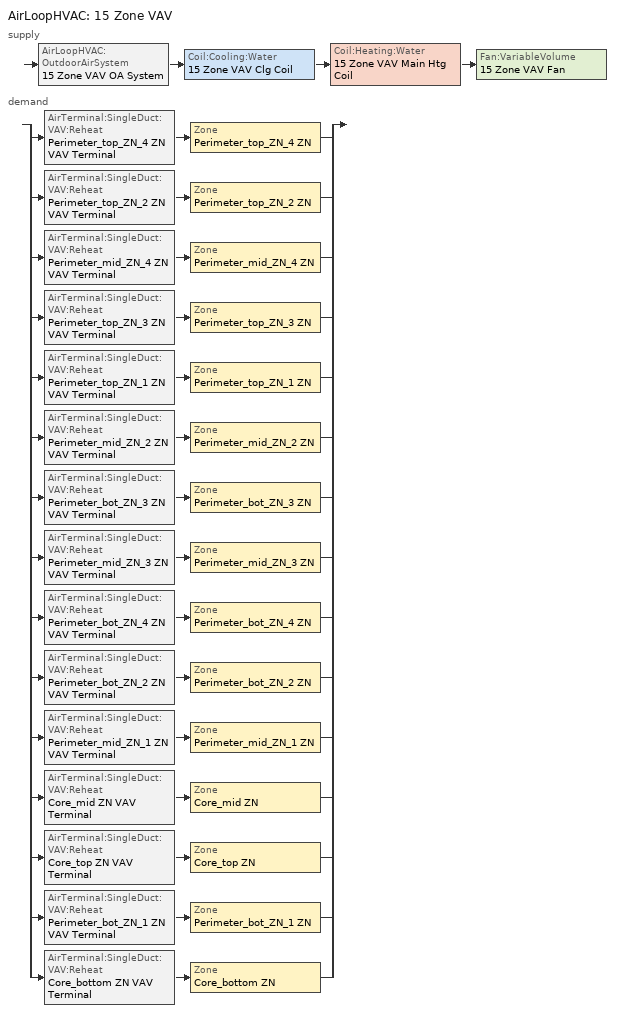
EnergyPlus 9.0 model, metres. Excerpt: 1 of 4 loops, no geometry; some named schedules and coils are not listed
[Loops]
AirLoopHVAC '15 Zone VAV'
 supply: AirLoopHVAC:OutdoorAirSystem '15 Zone VAV OA System' > Coil:Cooling:Water '15 Zone VAV Clg Coil' > Coil:Heating:Water '15 Zone VAV Main Htg Coil' > Fan:VariableVolume '15 Zone VAV Fan'
 demand: split
  | AirTerminal:SingleDuct:VAV:Reheat 'Perimeter_top_ZN_4 ZN VAV Terminal' > Zone 'Perimeter_top_ZN_4 ZN'
  | AirTerminal:SingleDuct:VAV:Reheat 'Perimeter_top_ZN_2 ZN VAV Terminal' > Zone 'Perimeter_top_ZN_2 ZN'
  | AirTerminal:SingleDuct:VAV:Reheat 'Perimeter_mid_ZN_4 ZN VAV Terminal' > Zone 'Perimeter_mid_ZN_4 ZN'
  | AirTerminal:SingleDuct:VAV:Reheat 'Perimeter_top_ZN_3 ZN VAV Terminal' > Zone 'Perimeter_top_ZN_3 ZN'
  | AirTerminal:SingleDuct:VAV:Reheat 'Perimeter_top_ZN_1 ZN VAV Terminal' > Zone 'Perimeter_top_ZN_1 ZN'
  | AirTerminal:SingleDuct:VAV:Reheat 'Perimeter_mid_ZN_2 ZN VAV Terminal' > Zone 'Perimeter_mid_ZN_2 ZN'
  | AirTerminal:SingleDuct:VAV:Reheat 'Perimeter_bot_ZN_3 ZN VAV Terminal' > Zone 'Perimeter_bot_ZN_3 ZN'
  | AirTerminal:SingleDuct:VAV:Reheat 'Perimeter_mid_ZN_3 ZN VAV Terminal' > Zone 'Perimeter_mid_ZN_3 ZN'
  | AirTerminal:SingleDuct:VAV:Reheat 'Perimeter_bot_ZN_4 ZN VAV Terminal' > Zone 'Perimeter_bot_ZN_4 ZN'
  | AirTerminal:SingleDuct:VAV:Reheat 'Perimeter_bot_ZN_2 ZN VAV Terminal' > Zone 'Perimeter_bot_ZN_2 ZN'
  | AirTerminal:SingleDuct:VAV:Reheat 'Perimeter_mid_ZN_1 ZN VAV Terminal' > Zone 'Perimeter_mid_ZN_1 ZN'
  | AirTerminal:SingleDuct:VAV:Reheat 'Core_mid ZN VAV Terminal' > Zone 'Core_mid ZN'
  | AirTerminal:SingleDuct:VAV:Reheat 'Core_top ZN VAV Terminal' > Zone 'Core_top ZN'
  | AirTerminal:SingleDuct:VAV:Reheat 'Perimeter_bot_ZN_1 ZN VAV Terminal' > Zone 'Perimeter_bot_ZN_1 ZN'
  | AirTerminal:SingleDuct:VAV:Reheat 'Core_bottom ZN VAV Terminal' > Zone 'Core_bottom ZN'
[ZoneControl:Thermostat] Control Object Type 1=ThermostatSetpoint:DualSetpoint
Name | Zone or ZoneList | Control Type Schedule | Control Name 1
Core_bottom ZN Thermostat | Core_bottom ZN | Core_bottom ZN Thermostat Schedule | Office WholeBuilding - Md Office Thermostat 1
Core_mid ZN Thermostat | Core_mid ZN | Core_mid ZN Thermostat Schedule | Office WholeBuilding - Md Office Thermostat 2
Core_top ZN Thermostat | Core_top ZN | Core_top ZN Thermostat Schedule | Office WholeBuilding - Md Office Thermostat 3
Perimeter_bot_ZN_1 ZN Thermostat | Perimeter_bot_ZN_1 ZN | Perimeter_bot_ZN_1 ZN Thermostat Schedule | Office WholeBuilding - Md Office Thermostat 4
Perimeter_bot_ZN_2 ZN Thermostat | Perimeter_bot_ZN_2 ZN | Perimeter_bot_ZN_2 ZN Thermostat Schedule | Office WholeBuilding - Md Office Thermostat 5
Perimeter_bot_ZN_3 ZN Thermostat | Perimeter_bot_ZN_3 ZN | Perimeter_bot_ZN_3 ZN Thermostat Schedule | Office WholeBuilding - Md Office Thermostat 6
Perimeter_bot_ZN_4 ZN Thermostat | Perimeter_bot_ZN_4 ZN | Perimeter_bot_ZN_4 ZN Thermostat Schedule | Office WholeBuilding - Md Office Thermostat 7
Perimeter_mid_ZN_1 ZN Thermostat | Perimeter_mid_ZN_1 ZN | Perimeter_mid_ZN_1 ZN Thermostat Schedule | Office WholeBuilding - Md Office Thermostat 8
Perimeter_mid_ZN_2 ZN Thermostat | Perimeter_mid_ZN_2 ZN | Perimeter_mid_ZN_2 ZN Thermostat Schedule | Office WholeBuilding - Md Office Thermostat 9
Perimeter_mid_ZN_3 ZN Thermostat | Perimeter_mid_ZN_3 ZN | Perimeter_mid_ZN_3 ZN Thermostat Schedule | Office WholeBuilding - Md Office Thermostat 10
Perimeter_mid_ZN_4 ZN Thermostat | Perimeter_mid_ZN_4 ZN | Perimeter_mid_ZN_4 ZN Thermostat Schedule | Office WholeBuilding - Md Office Thermostat 11
Perimeter_top_ZN_1 ZN Thermostat | Perimeter_top_ZN_1 ZN | Perimeter_top_ZN_1 ZN Thermostat Schedule | Office WholeBuilding - Md Office Thermostat 12
Perimeter_top_ZN_2 ZN Thermostat | Perimeter_top_ZN_2 ZN | Perimeter_top_ZN_2 ZN Thermostat Schedule | Office WholeBuilding - Md Office Thermostat 13
Perimeter_top_ZN_3 ZN Thermostat | Perimeter_top_ZN_3 ZN | Perimeter_top_ZN_3 ZN Thermostat Schedule | Office WholeBuilding - Md Office Thermostat 14
Perimeter_top_ZN_4 ZN Thermostat | Perimeter_top_ZN_4 ZN | Perimeter_top_ZN_4 ZN Thermostat Schedule | Office WholeBuilding - Md Office Thermostat 15
[ThermostatSetpoint:DualSetpoint] Heating Setpoint Temperature Schedule=OfficeMedium HTGSETP_SCH_YES_OPTIMUM; Cooling Setpoint Temperature Schedule=OfficeMedium CLGSETP_SCH_YES_OPTIMUM
Office WholeBuilding - Md Office Thermostat 1; Office WholeBuilding - Md Office Thermostat 2; Office WholeBuilding - Md Office Thermostat 3; Office WholeBuilding - Md Office Thermostat 4; Office WholeBuilding - Md Office Thermostat 5; Office WholeBuilding - Md Office Thermostat 6; Office WholeBuilding - Md Office Thermostat 7; Office WholeBuilding - Md Office Thermostat 8; Office WholeBuilding - Md Office Thermostat 9; Office WholeBuilding - Md Office Thermostat 10; Office WholeBuilding - Md Office Thermostat 11; Office WholeBuilding - Md Office Thermostat 12; Office WholeBuilding - Md Office Thermostat 13; Office WholeBuilding - Md Office Thermostat 14; Office WholeBuilding - Md Office Thermostat 15
[AirTerminal:SingleDuct:VAV:Reheat] Availability Schedule=Always On Discrete; Maximum Air Flow Rate {m3/s}=Autosize; Zone Minimum Air Flow Input Method=Constant; Constant Minimum Air Flow Fraction=0.1; Fixed Minimum Air Flow Rate {m3/s}=0; Maximum Hot Water or Steam Flow Rate {m3/s}=Autosize; Minimum Hot Water or Steam Flow Rate {m3/s}=0; Convergence Tolerance=0.001; Damper Heating Action=ReverseWithLimits; Maximum Flow per Zone Floor Area During Reheat {m3/s-m2}=Autocalculate; Maximum Flow Fraction During Reheat=0.5; Maximum Reheat Air Temperature {C}=40
Name | Reheat Coil
Core_bottom ZN VAV Terminal | Core_bottom ZN Reheat Coil
Core_mid ZN VAV Terminal | Core_mid ZN Reheat Coil
Core_top ZN VAV Terminal | Core_top ZN Reheat Coil
Perimeter_bot_ZN_1 ZN VAV Terminal | Perimeter_bot_ZN_1 ZN Reheat Coil
Perimeter_bot_ZN_2 ZN VAV Terminal | Perimeter_bot_ZN_2 ZN Reheat Coil
Perimeter_bot_ZN_3 ZN VAV Terminal | Perimeter_bot_ZN_3 ZN Reheat Coil
Perimeter_bot_ZN_4 ZN VAV Terminal | Perimeter_bot_ZN_4 ZN Reheat Coil
Perimeter_mid_ZN_1 ZN VAV Terminal | Perimeter_mid_ZN_1 ZN Reheat Coil
Perimeter_mid_ZN_2 ZN VAV Terminal | Perimeter_mid_ZN_2 ZN Reheat Coil
Perimeter_mid_ZN_3 ZN VAV Terminal | Perimeter_mid_ZN_3 ZN Reheat Coil
Perimeter_mid_ZN_4 ZN VAV Terminal | Perimeter_mid_ZN_4 ZN Reheat Coil
Perimeter_top_ZN_1 ZN VAV Terminal | Perimeter_top_ZN_1 ZN Reheat Coil
Perimeter_top_ZN_2 ZN VAV Terminal | Perimeter_top_ZN_2 ZN Reheat Coil
Perimeter_top_ZN_3 ZN VAV Terminal | Perimeter_top_ZN_3 ZN Reheat Coil
Perimeter_top_ZN_4 ZN VAV Terminal | Perimeter_top_ZN_4 ZN Reheat Coil
[Coil:Heating:Water]
15 Zone VAV Main Htg Coil: Availability Schedule=Always On Discrete; U-Factor Times Area Value {W/K}=Autosize; Maximum Water Flow Rate {m3/s}=Autosize; Performance Input Method=UFactorTimesAreaAndDesignWaterFlowRate; Rated Capacity {W}=Autosize; Rated Inlet Water Temperature {C}=48.8889; Rated Inlet Air Temperature {C}=7.22222; Rated Outlet Water Temperature {C}=37.7778; Rated Outlet Air Temperature {C}=12.7778; Rated Ratio for Air and Water Convection=0.5
[Zone equipment]
Core_bottom ZN: Core_bottom ZN VAV Terminal
Core_mid ZN: Core_mid ZN VAV Terminal
Core_top ZN: Core_top ZN VAV Terminal
Perimeter_bot_ZN_1 ZN: Perimeter_bot_ZN_1 ZN VAV Terminal
Perimeter_bot_ZN_2 ZN: Perimeter_bot_ZN_2 ZN VAV Terminal
Perimeter_bot_ZN_3 ZN: Perimeter_bot_ZN_3 ZN VAV Terminal
Perimeter_bot_ZN_4 ZN: Perimeter_bot_ZN_4 ZN VAV Terminal
Perimeter_mid_ZN_1 ZN: Perimeter_mid_ZN_1 ZN VAV Terminal
Perimeter_mid_ZN_2 ZN: Perimeter_mid_ZN_2 ZN VAV Terminal
Perimeter_mid_ZN_3 ZN: Perimeter_mid_ZN_3 ZN VAV Terminal
Perimeter_mid_ZN_4 ZN: Perimeter_mid_ZN_4 ZN VAV Terminal
Perimeter_top_ZN_1 ZN: Perimeter_top_ZN_1 ZN VAV Terminal
Perimeter_top_ZN_2 ZN: Perimeter_top_ZN_2 ZN VAV Terminal
Perimeter_top_ZN_3 ZN: Perimeter_top_ZN_3 ZN VAV Terminal
Perimeter_top_ZN_4 ZN: Perimeter_top_ZN_4 ZN VAV Terminal
[Sizing:Zone] Zone Cooling Design Supply Air Temperature Input Method=SupplyAirTemperature; Zone Cooling Design Supply Air Temperature {C}=12.7778; Zone Cooling Design Supply Air Temperature Difference {deltaC}=11.11; Zone Heating Design Supply Air Temperature Input Method=SupplyAirTemperature; Zone Heating Design Supply Air Temperature {C}=40; Zone Heating Design Supply Air Temperature Difference {deltaC}=11.11; Zone Cooling Design Supply Air Humidity Ratio {kgWater/kgDryAir}=0.0085; Zone Heating Design Supply Air Humidity Ratio {kgWater/kgDryAir}=0.008; Design Specification Outdoor Air Object=Office WholeBuilding - Md Office Ventilation; Cooling Design Air Flow Method=DesignDayWithLimit; Cooling Design Air Flow Rate {m3/s}=0; Cooling Minimum Air Flow per Zone Floor Area {m3/s-m2}=0.000762; Cooling Minimum Air Flow {m3/s}=0; Cooling Minimum Air Flow Fraction=0; Heating Design Air Flow Method=DesignDay; Heating Design Air Flow Rate {m3/s}=0; Heating Maximum Air Flow per Zone Floor Area {m3/s-m2}=0.002032; Heating Maximum Air Flow {m3/s}=0.141576; Heating Maximum Air Flow Fraction=0.3; Account for Dedicated Outdoor Air System=No
Name | Design Specification Zone Air Distribution Object
Core_bottom ZN | Core_bottom ZN Design Spec Zone Air Dist
Core_mid ZN | Core_mid ZN Design Spec Zone Air Dist
Core_top ZN | Core_top ZN Design Spec Zone Air Dist
Perimeter_bot_ZN_1 ZN | Perimeter_bot_ZN_1 ZN Design Spec Zone Air Dist
Perimeter_bot_ZN_2 ZN | Perimeter_bot_ZN_2 ZN Design Spec Zone Air Dist
Perimeter_bot_ZN_3 ZN | Perimeter_bot_ZN_3 ZN Design Spec Zone Air Dist
Perimeter_bot_ZN_4 ZN | Perimeter_bot_ZN_4 ZN Design Spec Zone Air Dist
Perimeter_mid_ZN_1 ZN | Perimeter_mid_ZN_1 ZN Design Spec Zone Air Dist
Perimeter_mid_ZN_2 ZN | Perimeter_mid_ZN_2 ZN Design Spec Zone Air Dist
Perimeter_mid_ZN_3 ZN | Perimeter_mid_ZN_3 ZN Design Spec Zone Air Dist
Perimeter_mid_ZN_4 ZN | Perimeter_mid_ZN_4 ZN Design Spec Zone Air Dist
Perimeter_top_ZN_1 ZN | Perimeter_top_ZN_1 ZN Design Spec Zone Air Dist
Perimeter_top_ZN_2 ZN | Perimeter_top_ZN_2 ZN Design Spec Zone Air Dist
Perimeter_top_ZN_3 ZN | Perimeter_top_ZN_3 ZN Design Spec Zone Air Dist
Perimeter_top_ZN_4 ZN | Perimeter_top_ZN_4 ZN Design Spec Zone Air Dist
[DesignSpecification:ZoneAirDistribution] Zone Air Distribution Effectiveness in Cooling Mode=1; Zone Air Distribution Effectiveness in Heating Mode=1
Core_bottom ZN Design Spec Zone Air Dist; Core_mid ZN Design Spec Zone Air Dist; Core_top ZN Design Spec Zone Air Dist; Perimeter_bot_ZN_1 ZN Design Spec Zone Air Dist; Perimeter_bot_ZN_2 ZN Design Spec Zone Air Dist; Perimeter_bot_ZN_3 ZN Design Spec Zone Air Dist; Perimeter_bot_ZN_4 ZN Design Spec Zone Air Dist; Perimeter_mid_ZN_1 ZN Design Spec Zone Air Dist; Perimeter_mid_ZN_2 ZN Design Spec Zone Air Dist; Perimeter_mid_ZN_3 ZN Design Spec Zone Air Dist; Perimeter_mid_ZN_4 ZN Design Spec Zone Air Dist; Perimeter_top_ZN_1 ZN Design Spec Zone Air Dist; Perimeter_top_ZN_2 ZN Design Spec Zone Air Dist; Perimeter_top_ZN_3 ZN Design Spec Zone Air Dist; Perimeter_top_ZN_4 ZN Design Spec Zone Air Dist
[Controller:MechanicalVentilation]
15 Zone VAV Vent Controller: Availability Schedule=15 Zone VAV Occ Sch; Demand Controlled Ventilation=Yes; System Outdoor Air Method=ZoneSum; Zone Name 1=Core_bottom ZN; Design Specification Outdoor Air Object Name 1=Office WholeBuilding - Md Office Ventilation; Design Specification Zone Air Distribution Object Name 1=Core_bottom ZN Design Spec Zone Air Dist; Zone Name 2=Core_mid ZN; Design Specification Outdoor Air Object Name 2=Office WholeBuilding - Md Office Ventilation; Design Specification Zone Air Distribution Object Name 2=Core_mid ZN Design Spec Zone Air Dist; Zone Name 3=Core_top ZN; Design Specification Outdoor Air Object Name 3=Office WholeBuilding - Md Office Ventilation; Design Specification Zone Air Distribution Object Name 3=Core_top ZN Design Spec Zone Air Dist; Zone Name 4=Perimeter_bot_ZN_1 ZN; Design Specification Outdoor Air Object Name 4=Office WholeBuilding - Md Office Ventilation; Design Specification Zone Air Distribution Object Name 4=Perimeter_bot_ZN_1 ZN Design Spec Zone Air Dist; Zone Name 5=Perimeter_bot_ZN_2 ZN; Design Specification Outdoor Air Object Name 5=Office WholeBuilding - Md Office Ventilation; Design Specification Zone Air Distribution Object Name 5=Perimeter_bot_ZN_2 ZN Design Spec Zone Air Dist; Zone Name 6=Perimeter_bot_ZN_3 ZN; Design Specification Outdoor Air Object Name 6=Office WholeBuilding - Md Office Ventilation; Design Specification Zone Air Distribution Object Name 6=Perimeter_bot_ZN_3 ZN Design Spec Zone Air Dist; Zone Name 7=Perimeter_bot_ZN_4 ZN; Design Specification Outdoor Air Object Name 7=Office WholeBuilding - Md Office Ventilation; Design Specification Zone Air Distribution Object Name 7=Perimeter_bot_ZN_4 ZN Design Spec Zone Air Dist; Zone Name 8=Perimeter_mid_ZN_1 ZN; Design Specification Outdoor Air Object Name 8=Office WholeBuilding - Md Office Ventilation; Design Specification Zone Air Distribution Object Name 8=Perimeter_mid_ZN_1 ZN Design Spec Zone Air Dist; Zone Name 9=Perimeter_mid_ZN_2 ZN; Design Specification Outdoor Air Object Name 9=Office WholeBuilding - Md Office Ventilation; Design Specification Zone Air Distribution Object Name 9=Perimeter_mid_ZN_2 ZN Design Spec Zone Air Dist; Zone Name 10=Perimeter_mid_ZN_3 ZN; Design Specification Outdoor Air Object Name 10=Office WholeBuilding - Md Office Ventilation; Design Specification Zone Air Distribution Object Name 10=Perimeter_mid_ZN_3 ZN Design Spec Zone Air Dist; Zone Name 11=Perimeter_mid_ZN_4 ZN; Design Specification Outdoor Air Object Name 11=Office WholeBuilding - Md Office Ventilation; Design Specification Zone Air Distribution Object Name 11=Perimeter_mid_ZN_4 ZN Design Spec Zone Air Dist; Zone Name 12=Perimeter_top_ZN_1 ZN; Design Specification Outdoor Air Object Name 12=Office WholeBuilding - Md Office Ventilation; Design Specification Zone Air Distribution Object Name 12=Perimeter_top_ZN_1 ZN Design Spec Zone Air Dist; Zone Name 13=Perimeter_top_ZN_2 ZN; Design Specification Outdoor Air Object Name 13=Office WholeBuilding - Md Office Ventilation; Design Specification Zone Air Distribution Object Name 13=Perimeter_top_ZN_2 ZN Design Spec Zone Air Dist; Zone Name 14=Perimeter_top_ZN_3 ZN; Design Specification Outdoor Air Object Name 14=Office WholeBuilding - Md Office Ventilation; Design Specification Zone Air Distribution Object Name 14=Perimeter_top_ZN_3 ZN Design Spec Zone Air Dist; Zone Name 15=Perimeter_top_ZN_4 ZN; Design Specification Outdoor Air Object Name 15=Office WholeBuilding - Md Office Ventilation; Design Specification Zone Air Distribution Object Name 15=Perimeter_top_ZN_4 ZN Design Spec Zone Air Dist
[DesignSpecification:OutdoorAir]
Office WholeBuilding - Md Office Ventilation: Outdoor Air Method=Sum; Outdoor Air Flow per Person {m3/s-person}=0; Outdoor Air Flow per Zone Floor Area {m3/s-m2}=0.0004318; Outdoor Air Flow per Zone {m3/s}=0; Outdoor Air Flow Air Changes per Hour {1/hr}=0
[AirLoopHVAC]
15 Zone VAV: Design Supply Air Flow Rate {m3/s}=AutoSize
[Sizing:System]
15 Zone VAV: Type of Load to Size On=Sensible; Design Outdoor Air Flow Rate {m3/s}=Autosize; Central Heating Maximum System Air Flow Ratio=0.3; Preheat Design Temperature {C}=7.22222; Preheat Design Humidity Ratio {kgWater/kgDryAir}=0.008; Precool Design Temperature {C}=12.7778; Precool Design Humidity Ratio {kgWater/kgDryAir}=0.008; Central Cooling Design Supply Air Temperature {C}=12.7778; Central Heating Design Supply Air Temperature {C}=12.7778; Type of Zone Sum to Use=Coincident; 100% Outdoor Air in Cooling=No; 100% Outdoor Air in Heating=No; Central Cooling Design Supply Air Humidity Ratio {kgWater/kgDryAir}=0.0085; Central Heating Design Supply Air Humidity Ratio {kgWater/kgDryAir}=0.008; Cooling Supply Air Flow Rate Method=DesignDay; Cooling Supply Air Flow Rate {m3/s}=0; Cooling Supply Air Flow Rate Per Floor Area {m3/s-m2}=0.00996765; Cooling Fraction of Autosized Cooling Supply Air Flow Rate=1; Cooling Supply Air Flow Rate Per Unit Cooling Capacity {m3/s-W}=3.94755e-05; Heating Supply Air Flow Rate Method=DesignDay; Heating Supply Air Flow Rate {m3/s}=0; Heating Supply Air Flow Rate Per Floor Area {m3/s-m2}=0.00996765; Heating Fraction of Autosized Heating Supply Air Flow Rate=1; Heating Fraction of Autosized Cooling Supply Air Flow Rate=1; Heating Supply Air Flow Rate Per Unit Heating Capacity {m3/s-W}=3.15882e-05; System Outdoor Air Method=ZoneSum; Zone Maximum Outdoor Air Fraction=1; Cooling Design Capacity Method=CoolingDesignCapacity; Cooling Design Capacity {W}=Autosize; Cooling Design Capacity Per Floor Area {W/m2}=234.7; Fraction of Autosized Cooling Design Capacity=1; Heating Design Capacity Method=HeatingDesignCapacity; Heating Design Capacity {W}=Autosize; Heating Design Capacity Per Floor Area {W/m2}=157; Fraction of Autosized Heating Design Capacity=1; Central Cooling Capacity Control Method=OnOff
[Controller:WaterCoil] Control Variable=Temperature; Actuator Variable=Flow; Maximum Actuated Flow {m3/s}=Autosize; Minimum Actuated Flow {m3/s}=0
Name | Action | Controller Convergence Tolerance {deltaC}
15 Zone VAV Clg Coil Controller | Reverse | Autosize
15 Zone VAV Main Htg Coil Controller | Normal | 0.1
[Controller:OutdoorAir]
15 Zone VAV OA Controller: Minimum Outdoor Air Flow Rate {m3/s}=0; Maximum Outdoor Air Flow Rate {m3/s}=Autosize; Economizer Control Type=DifferentialDryBulb; Economizer Control Action Type=ModulateFlow; Lockout Type=NoLockout; Minimum Limit Type=FixedMinimum; Minimum Outdoor Air Schedule=15 Zone VAV Occ Sch; Mechanical Ventilation Controller=15 Zone VAV Vent Controller; High Humidity Control=No; Control High Indoor Humidity Based on Outdoor Humidity Ratio=Yes; Heat Recovery Bypass Control Type=BypassWhenWithinEconomizerLimits
[SetpointManager:MixedAir] Control Variable=Temperature
Name | Setpoint Node or NodeList
15 Zone VAV Mixed Air Node OS Default SPM | 15 Zone VAV Mixed Air Node
15 Zone VAV Clg Coil Outlet Air Node OS Default SPM | 15 Zone VAV Clg Coil Outlet Air Node
15 Zone VAV Main Htg Coil Outlet Air Node OS Default SPM | 15 Zone VAV Main Htg Coil Outlet Air Node
[Coil:Cooling:Water]
15 Zone VAV Clg Coil: Availability Schedule=Always On Discrete; Design Water Flow Rate {m3/s}=Autosize; Design Air Flow Rate {m3/s}=Autosize; Design Inlet Water Temperature {C}=Autosize; Design Inlet Air Temperature {C}=Autosize; Design Outlet Air Temperature {C}=Autosize; Design Inlet Air Humidity Ratio {kgWater/kgDryAir}=Autosize; Design Outlet Air Humidity Ratio {kgWater/kgDryAir}=Autosize; Type of Analysis=SimpleAnalysis; Heat Exchanger Configuration=CrossFlow
[Fan:VariableVolume]
15 Zone VAV Fan: Availability Schedule=15 Zone VAV Occ Sch; Fan Total Efficiency=0.6448; Pressure Rise {Pa}=996.356; Maximum Flow Rate {m3/s}=AutoSize; Fan Power Minimum Flow Rate Input Method=Fraction; Fan Power Minimum Flow Fraction=0.25; Fan Power Minimum Air Flow Rate {m3/s}=0; Motor Efficiency=0.936; Motor In Airstream Fraction=1; Fan Power Coefficient 1=0.0407599; Fan Power Coefficient 2=0.088045; Fan Power Coefficient 3=-0.0729261; Fan Power Coefficient 4=0.94374; Fan Power Coefficient 5=0
[SetpointManager:Warmest]
15 Zone VAV SAT Warmest Reset: Control Variable=Temperature; HVAC Air Loop=15 Zone VAV; Minimum Setpoint Temperature {C}=12.7778; Maximum Setpoint Temperature {C}=15.5556; Strategy=MaximumTemperature; Setpoint Node or NodeList=15 Zone VAV Supply Outlet Node
[Schedule:Compact]
Core_bottom ZN Thermostat Schedule; Core_mid ZN Thermostat Schedule; Core_top ZN Thermostat Schedule; Perimeter_bot_ZN_1 ZN Thermostat Schedule; Perimeter_bot_ZN_2 ZN Thermostat Schedule; Perimeter_bot_ZN_3 ZN Thermostat Schedule; Perimeter_bot_ZN_4 ZN Thermostat Schedule; Perimeter_mid_ZN_1 ZN Thermostat Schedule; Perimeter_mid_ZN_2 ZN Thermostat Schedule; Perimeter_mid_ZN_3 ZN Thermostat Schedule; Perimeter_mid_ZN_4 ZN Thermostat Schedule; Perimeter_top_ZN_1 ZN Thermostat Schedule; Perimeter_top_ZN_2 ZN Thermostat Schedule; Perimeter_top_ZN_3 ZN Thermostat Schedule; Perimeter_top_ZN_4 ZN Thermostat Schedule: Through: 12/31, For: AllDays, Until: 24:00, 4
[Schedule:Day:Interval]
OfficeMedium HTGSETP_SCH_YES_OPTIMUM Default; OfficeMedium HTGSETP_SCH_YES_OPTIMUM Summer Design Day: No, 24:00, 15.6
OfficeMedium HTGSETP_SCH_YES_OPTIMUM Wkdy Day: No, 05:00, 15.6, 06:00, 17.8, 07:00, 20, 22:00, 21, 24:00, 15.6
OfficeMedium HTGSETP_SCH_YES_OPTIMUM Sat Day: No, 05:00, 15.6, 06:00, 17.8, 07:00, 20, 17:00, 21, 24:00, 15.6
OfficeMedium HTGSETP_SCH_YES_OPTIMUM Winter Design Day: No, 05:00, 15.6, 06:00, 17.6, 07:00, 19.6, 22:00, 21, 24:00, 15.6
OfficeMedium CLGSETP_SCH_YES_OPTIMUM Default: No, 24:00, 26.7
OfficeMedium CLGSETP_SCH_YES_OPTIMUM Wkdy Day: No, 05:00, 26.7, 06:00, 25.6, 07:00, 25, 22:00, 24, 24:00, 26.7
OfficeMedium CLGSETP_SCH_YES_OPTIMUM Sat Day: No, 05:00, 26.7, 06:00, 25.7, 07:00, 25, 17:00, 24, 24:00, 26.7
15 Zone VAV Occ Sch Sunday: No, 24:00, 0
15 Zone VAV Occ Sch Monday; 15 Zone VAV Occ Sch Tuesday; 15 Zone VAV Occ Sch Wednesday; 15 Zone VAV Occ Sch Thursday; 15 Zone VAV Occ Sch Friday: No, 07:00, 0, 18:00, 1, 24:00, 0
15 Zone VAV Occ Sch Saturday: No, 08:00, 0, 12:00, 1, 24:00, 0
15 Zone VAV Occ Sch Default; 15 Zone VAV Occ Sch Summer Design Day; 15 Zone VAV Occ Sch Winter Design Day: No, 24:00, 1
[Schedule:Week:Daily]
OfficeMedium HTGSETP_SCH_YES_OPTIMUM Week Rule - Jan1-Dec31: OfficeMedium HTGSETP_SCH_YES_OPTIMUM Default, OfficeMedium HTGSETP_SCH_YES_OPTIMUM Wkdy Day, OfficeMedium HTGSETP_SCH_YES_OPTIMUM Wkdy Day, OfficeMedium HTGSETP_SCH_YES_OPTIMUM Wkdy Day, OfficeMedium HTGSETP_SCH_YES_OPTIMUM Wkdy Day, OfficeMedium HTGSETP_SCH_YES_OPTIMUM Wkdy Day, OfficeMedium HTGSETP_SCH_YES_OPTIMUM Sat Day, OfficeMedium HTGSETP_SCH_YES_OPTIMUM Default, OfficeMedium HTGSETP_SCH_YES_OPTIMUM Summer Design Day, OfficeMedium HTGSETP_SCH_YES_OPTIMUM Winter Design Day, OfficeMedium HTGSETP_SCH_YES_OPTIMUM Default, OfficeMedium HTGSETP_SCH_YES_OPTIMUM Default
OfficeMedium CLGSETP_SCH_YES_OPTIMUM Week Rule - Jan1-Dec31: OfficeMedium CLGSETP_SCH_YES_OPTIMUM Default, OfficeMedium CLGSETP_SCH_YES_OPTIMUM Wkdy Day, OfficeMedium CLGSETP_SCH_YES_OPTIMUM Wkdy Day, OfficeMedium CLGSETP_SCH_YES_OPTIMUM Wkdy Day, OfficeMedium CLGSETP_SCH_YES_OPTIMUM Wkdy Day, OfficeMedium CLGSETP_SCH_YES_OPTIMUM Wkdy Day, OfficeMedium CLGSETP_SCH_YES_OPTIMUM Sat Day, OfficeMedium CLGSETP_SCH_YES_OPTIMUM Default, OfficeMedium CLGSETP_SCH_YES_OPTIMUM Summer Design Day, OfficeMedium CLGSETP_SCH_YES_OPTIMUM Winter Design Day, OfficeMedium CLGSETP_SCH_YES_OPTIMUM Default, OfficeMedium CLGSETP_SCH_YES_OPTIMUM Default
15 Zone VAV Occ Sch Week Rule - Jan1-Dec31: 15 Zone VAV Occ Sch Sunday, 15 Zone VAV Occ Sch Monday, 15 Zone VAV Occ Sch Tuesday, 15 Zone VAV Occ Sch Wednesday, 15 Zone VAV Occ Sch Thursday, 15 Zone VAV Occ Sch Friday, 15 Zone VAV Occ Sch Saturday, 15 Zone VAV Occ Sch Default, 15 Zone VAV Occ Sch Summer Design Day, 15 Zone VAV Occ Sch Winter Design Day, 15 Zone VAV Occ Sch Default, 15 Zone VAV Occ Sch Default
[Schedule:Year]
OfficeMedium HTGSETP_SCH_YES_OPTIMUM: OfficeMedium HTGSETP_SCH_YES_OPTIMUM Week Rule - Jan1-Dec31, 1, 1, 12, 31
OfficeMedium CLGSETP_SCH_YES_OPTIMUM: OfficeMedium CLGSETP_SCH_YES_OPTIMUM Week Rule - Jan1-Dec31, 1, 1, 12, 31
15 Zone VAV Occ Sch: 15 Zone VAV Occ Sch Week Rule - Jan1-Dec31, 1, 1, 12, 31
[Schedule:Constant]
Always On Discrete: Hourly Value=1
